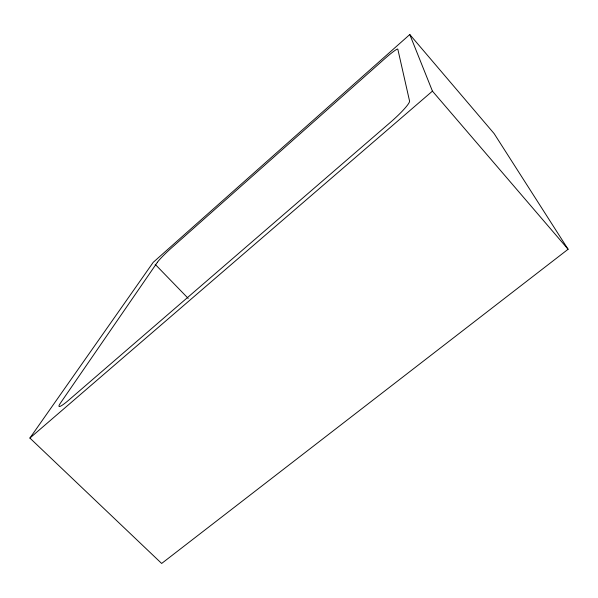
<?xml version="1.0" encoding="UTF-8"?>
<svg xmlns="http://www.w3.org/2000/svg" width="598" height="598" viewBox="0 0 598 598"><rect width="100%" height="100%" fill="white"/><g stroke="black" fill="none" stroke-linecap="round" stroke-linejoin="round"><path stroke-width="0.9" d="M29.9 438.065L153.215 262.32L409.787 34.542L494.142 133.616L568.1 249.261L161.662 563.458L29.9 438.065L432.436 91.128L409.787 34.542M155.159 264.323L188.198 298.395M432.436 91.128L568.1 249.261M157.401 262.275L60.48 403.045A23.666 2.721 -44.6 0 0 69.091 399.83L390.27 122.463A25.976 3.491 -41.6 0 0 409.548 101.025L397.82 49.171A17.387 1.54 -41.9 0 0 384.611 58.851L171.626 247.796A15.869 1.338 -43.4 0 0 157.401 262.275"/></g></svg>
